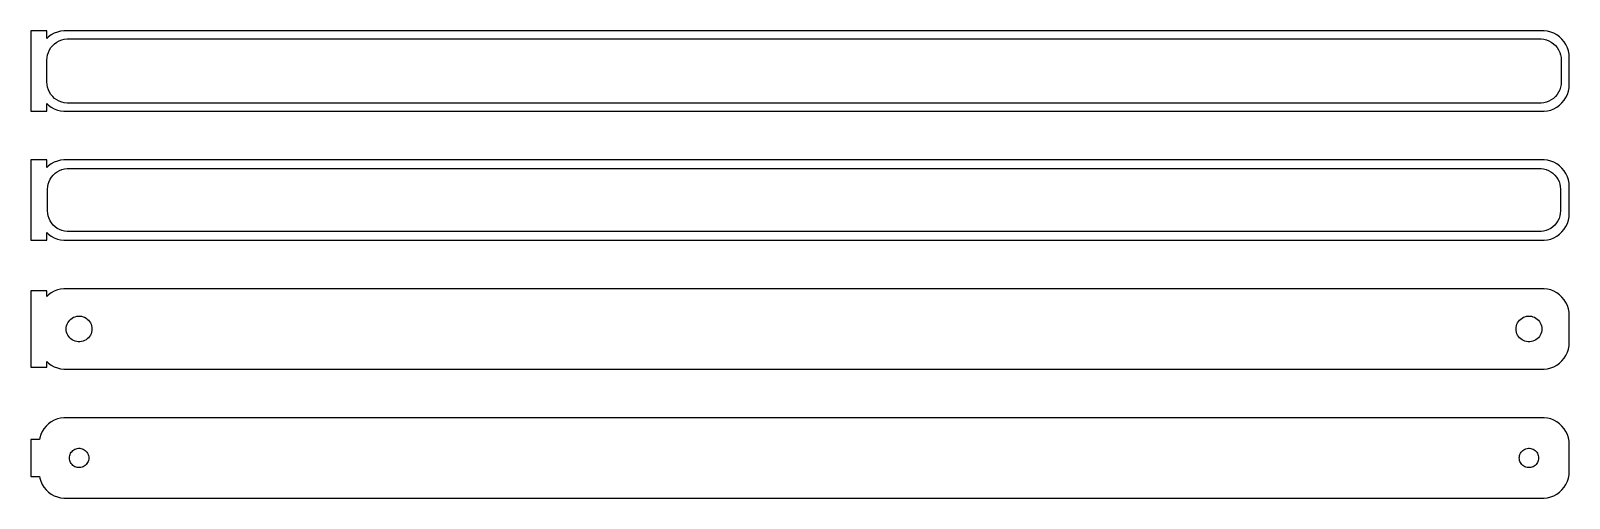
# Model space of a CAD drawing. Header units: metres. Extents: x -144 to 142, y 65 to 151.
import ezdxf

# ---------------------------------------------------------------- set-up
doc = ezdxf.new("R2010")
doc.units = ezdxf.units.M

msp = doc.modelspace()

# ---------------------------------------------------------------- linework, layer by layer
for p, q in [((-141, 151.49), (-144, 151.49)), ((-144, 151.49), (-144, 136.51)), ((-141, 150.059), (-141, 151.49)), ((-140.687, 150.353), (-141, 150.059)), ((-140.179, 150.722), (-140.687, 150.353)), ((-139.629, 151.024), (-140.179, 150.722)), ((-139.916, 148.738), (-139.55, 149.082)), ((-139.045, 151.255), (-139.629, 151.024)), ((-139.55, 149.082), (-139.143, 149.377)), ((-139.143, 149.377), (-138.703, 149.619)), ((-138.437, 151.411), (-139.045, 151.255)), ((-138.703, 149.619), (-138.236, 149.804)), ((-137.814, 151.49), (-138.437, 151.411)), ((-138.236, 149.804), (-137.75, 149.929)), ((137.814, 151.49), (-137.814, 151.49)), ((-137.75, 149.929), (-137.251, 149.992)), ((-137.251, 149.992), (137.251, 149.992)), ((137.251, 149.992), (137.75, 149.929)), ((137.75, 149.929), (138.236, 149.804)), ((138.437, 151.411), (137.814, 151.49)), ((138.236, 149.804), (138.703, 149.619)), ((139.045, 151.255), (138.437, 151.411)), ((138.703, 149.619), (139.143, 149.377)), ((139.629, 151.024), (139.045, 151.255)), ((139.143, 149.377), (139.55, 149.082)), ((139.55, 149.082), (139.916, 148.738)), ((140.179, 150.722), (139.629, 151.024)), ((140.687, 150.353), (140.179, 150.722)), ((141.145, 149.923), (140.687, 150.353)), ((141.545, 149.439), (141.145, 149.923)), ((141.882, 148.909), (141.545, 149.439)), ((-141, 146), (-140.968, 146.501)), ((-140.968, 146.501), (-140.874, 146.995)), ((-140.874, 146.995), (-140.719, 147.472)), ((-140.719, 147.472), (-140.505, 147.927)), ((-140.505, 147.927), (-140.236, 148.351)), ((-140.236, 148.351), (-139.916, 148.738)), ((139.916, 148.738), (140.236, 148.351)), ((140.236, 148.351), (140.505, 147.927)), ((140.505, 147.927), (140.719, 147.472)), ((140.719, 147.472), (140.874, 146.995)), ((140.874, 146.995), (140.968, 146.501)), ((140.968, 146.501), (141, 146)), ((142.149, 148.341), (141.882, 148.909)), ((142.343, 147.743), (142.149, 148.341)), ((142.461, 147.127), (142.343, 147.743)), ((142.5, 146.5), (142.461, 147.127)), ((142.5, 141.5), (142.5, 146.5)), ((-141, 142), (-141, 146)), ((141, 146), (141, 142)), ((-140.968, 141.499), (-141, 142)), ((-140.874, 141.005), (-140.968, 141.499)), ((-140.719, 140.528), (-140.874, 141.005)), ((-140.505, 140.073), (-140.719, 140.528)), ((140.719, 140.528), (140.505, 140.073)), ((140.874, 141.005), (140.719, 140.528)), ((140.968, 141.499), (140.874, 141.005)), ((141, 142), (140.968, 141.499)), ((142.343, 140.257), (142.461, 140.873)), ((142.461, 140.873), (142.5, 141.5)), ((-141, 137.941), (-140.687, 137.647)), ((-141, 136.51), (-141, 137.941)), ((-140.687, 137.647), (-140.179, 137.278)), ((-140.236, 139.649), (-140.505, 140.073)), ((-139.916, 139.262), (-140.236, 139.649)), ((-139.55, 138.918), (-139.916, 139.262)), ((-139.143, 138.623), (-139.55, 138.918)), ((-138.703, 138.381), (-139.143, 138.623)), ((-138.236, 138.196), (-138.703, 138.381)), ((-137.75, 138.071), (-138.236, 138.196)), ((-137.251, 138.008), (-137.75, 138.071)), ((137.251, 138.008), (-137.251, 138.008)), ((137.75, 138.071), (137.251, 138.008)), ((138.236, 138.196), (137.75, 138.071)), ((138.703, 138.381), (138.236, 138.196)), ((139.143, 138.623), (138.703, 138.381)), ((139.55, 138.918), (139.143, 138.623)), ((139.916, 139.262), (139.55, 138.918)), ((140.236, 139.649), (139.916, 139.262)), ((140.179, 137.278), (140.687, 137.647)), ((140.505, 140.073), (140.236, 139.649)), ((140.687, 137.647), (141.145, 138.077)), ((141.145, 138.077), (141.545, 138.561)), ((141.545, 138.561), (141.882, 139.091)), ((141.882, 139.091), (142.149, 139.659)), ((142.149, 139.659), (142.343, 140.257)), ((-144, 136.51), (-141, 136.51)), ((-140.179, 137.278), (-139.629, 136.976)), ((-139.629, 136.976), (-139.045, 136.745)), ((-139.045, 136.745), (-138.437, 136.589)), ((-138.437, 136.589), (-137.814, 136.51)), ((-137.814, 136.51), (137.814, 136.51)), ((137.814, 136.51), (138.437, 136.589)), ((138.437, 136.589), (139.045, 136.745)), ((139.045, 136.745), (139.629, 136.976)), ((139.629, 136.976), (140.179, 137.278)), ((-141, 127.49), (-144, 127.49)), ((-144, 127.49), (-144, 112.51)), ((-141, 126.059), (-141, 127.49)), ((-140.687, 126.353), (-141, 126.059)), ((-140.179, 126.722), (-140.687, 126.353)), ((-139.629, 127.024), (-140.179, 126.722)), ((-139.045, 127.255), (-139.629, 127.024)), ((-138.437, 127.411), (-139.045, 127.255)), ((-137.814, 127.49), (-138.437, 127.411)), ((137.814, 127.49), (-137.814, 127.49)), ((138.437, 127.411), (137.814, 127.49)), ((139.045, 127.255), (138.437, 127.411)), ((139.629, 127.024), (139.045, 127.255)), ((140.179, 126.722), (139.629, 127.024)), ((140.687, 126.353), (140.179, 126.722)), ((141.145, 125.923), (140.687, 126.353)), ((-140.751, 122.963), (-140.601, 123.426)), ((-140.601, 123.426), (-140.394, 123.866)), ((-140.394, 123.866), (-140.133, 124.276)), ((-140.133, 124.276), (-139.823, 124.651)), ((-139.823, 124.651), (-139.469, 124.984)), ((-139.469, 124.984), (-139.075, 125.27)), ((-139.075, 125.27), (-138.649, 125.504)), ((-138.649, 125.504), (-138.197, 125.683)), ((-138.197, 125.683), (-137.726, 125.804)), ((-137.726, 125.804), (-137.243, 125.865)), ((-137.243, 125.865), (137.243, 125.865)), ((137.243, 125.865), (137.726, 125.804)), ((137.726, 125.804), (138.197, 125.683)), ((138.197, 125.683), (138.649, 125.504)), ((138.649, 125.504), (139.075, 125.27)), ((139.075, 125.27), (139.469, 124.984)), ((139.469, 124.984), (139.823, 124.651)), ((139.823, 124.651), (140.133, 124.276)), ((140.133, 124.276), (140.394, 123.866)), ((140.394, 123.866), (140.601, 123.426)), ((140.601, 123.426), (140.751, 122.963)), ((141.545, 125.439), (141.145, 125.923)), ((141.882, 124.909), (141.545, 125.439)), ((142.149, 124.341), (141.882, 124.909)), ((142.343, 123.743), (142.149, 124.341)), ((142.461, 123.127), (142.343, 123.743)), ((-140.873, 122), (-140.842, 122.485)), ((-140.873, 118), (-140.873, 122)), ((-140.842, 122.485), (-140.751, 122.963)), ((140.751, 122.963), (140.842, 122.485)), ((140.842, 122.485), (140.873, 122)), ((140.873, 122), (140.873, 118)), ((142.5, 122.5), (142.461, 123.127)), ((142.5, 117.5), (142.5, 122.5)), ((-140.842, 117.515), (-140.873, 118)), ((-140.751, 117.037), (-140.842, 117.515)), ((140.842, 117.515), (140.751, 117.037)), ((140.873, 118), (140.842, 117.515)), ((142.461, 116.873), (142.5, 117.5)), ((-140.601, 116.574), (-140.751, 117.037)), ((-140.394, 116.134), (-140.601, 116.574)), ((-140.133, 115.724), (-140.394, 116.134)), ((-139.823, 115.349), (-140.133, 115.724)), ((-139.469, 115.016), (-139.823, 115.349)), ((-139.075, 114.73), (-139.469, 115.016)), ((-138.649, 114.496), (-139.075, 114.73)), ((139.075, 114.73), (138.649, 114.496)), ((139.469, 115.016), (139.075, 114.73)), ((139.823, 115.349), (139.469, 115.016)), ((140.133, 115.724), (139.823, 115.349)), ((140.394, 116.134), (140.133, 115.724)), ((140.601, 116.574), (140.394, 116.134)), ((140.751, 117.037), (140.601, 116.574)), ((141.545, 114.561), (141.882, 115.091)), ((141.882, 115.091), (142.149, 115.659)), ((142.149, 115.659), (142.343, 116.257)), ((142.343, 116.257), (142.461, 116.873)), ((-144, 112.51), (-141, 112.51)), ((-141, 113.941), (-140.687, 113.647)), ((-141, 112.51), (-141, 113.941)), ((-140.687, 113.647), (-140.179, 113.278)), ((-140.179, 113.278), (-139.629, 112.976)), ((-139.629, 112.976), (-139.045, 112.745)), ((-139.045, 112.745), (-138.437, 112.589)), ((-138.197, 114.317), (-138.649, 114.496)), ((-138.437, 112.589), (-137.814, 112.51)), ((-137.726, 114.196), (-138.197, 114.317)), ((-137.814, 112.51), (137.814, 112.51)), ((-137.243, 114.135), (-137.726, 114.196)), ((137.243, 114.135), (-137.243, 114.135)), ((137.726, 114.196), (137.243, 114.135)), ((138.197, 114.317), (137.726, 114.196)), ((137.814, 112.51), (138.437, 112.589)), ((138.649, 114.496), (138.197, 114.317)), ((138.437, 112.589), (139.045, 112.745)), ((139.045, 112.745), (139.629, 112.976)), ((139.629, 112.976), (140.179, 113.278)), ((140.179, 113.278), (140.687, 113.647)), ((140.687, 113.647), (141.145, 114.077)), ((141.145, 114.077), (141.545, 114.561)), ((-139.045, 103.255), (-139.629, 103.024)), ((-138.437, 103.411), (-139.045, 103.255)), ((-137.814, 103.49), (-138.437, 103.411)), ((137.814, 103.49), (-137.814, 103.49)), ((138.437, 103.411), (137.814, 103.49)), ((139.045, 103.255), (138.437, 103.411)), ((139.629, 103.024), (139.045, 103.255)), ((-141, 103.115), (-144, 103.115)), ((-144, 103.115), (-144, 88.8852)), ((-141, 102.059), (-141, 103.115)), ((-140.687, 102.353), (-141, 102.059)), ((-140.179, 102.722), (-140.687, 102.353)), ((-139.629, 103.024), (-140.179, 102.722)), ((140.179, 102.722), (139.629, 103.024)), ((140.687, 102.353), (140.179, 102.722)), ((141.145, 101.923), (140.687, 102.353)), ((141.545, 101.439), (141.145, 101.923)), ((141.882, 100.909), (141.545, 101.439)), ((142.149, 100.341), (141.882, 100.909)), ((142.343, 99.7434), (142.149, 100.341)), ((-137.103, 97.1562), (-136.942, 97.4107)), ((-136.942, 97.4107), (-136.75, 97.6429)), ((-136.75, 97.6429), (-136.53, 97.8492)), ((-136.53, 97.8492), (-136.286, 98.0264)), ((-136.286, 98.0264), (-136.022, 98.1716)), ((-136.022, 98.1716), (-135.742, 98.2825)), ((-135.742, 98.2825), (-135.45, 98.3575)), ((-135.45, 98.3575), (-135.151, 98.3953)), ((-135.151, 98.3953), (-134.849, 98.3953)), ((-134.849, 98.3953), (-134.55, 98.3575)), ((-134.55, 98.3575), (-134.258, 98.2825)), ((-134.258, 98.2825), (-133.978, 98.1716)), ((-133.978, 98.1716), (-133.714, 98.0264)), ((-133.714, 98.0264), (-133.47, 97.8492)), ((-133.47, 97.8492), (-133.25, 97.6429)), ((-133.25, 97.6429), (-133.058, 97.4107)), ((-133.058, 97.4107), (-132.897, 97.1562)), ((132.897, 97.1562), (133.058, 97.4107)), ((133.058, 97.4107), (133.25, 97.6429)), ((133.25, 97.6429), (133.47, 97.8492)), ((133.47, 97.8492), (133.714, 98.0264)), ((133.714, 98.0264), (133.978, 98.1716)), ((133.978, 98.1716), (134.258, 98.2825)), ((134.258, 98.2825), (134.55, 98.3575)), ((134.55, 98.3575), (134.849, 98.3953)), ((134.849, 98.3953), (135.151, 98.3953)), ((135.151, 98.3953), (135.45, 98.3575)), ((135.45, 98.3575), (135.742, 98.2825)), ((135.742, 98.2825), (136.022, 98.1716)), ((136.022, 98.1716), (136.286, 98.0264)), ((136.286, 98.0264), (136.53, 97.8492)), ((136.53, 97.8492), (136.75, 97.6429)), ((136.75, 97.6429), (136.942, 97.4107)), ((136.942, 97.4107), (137.103, 97.1562)), ((142.461, 99.1267), (142.343, 99.7434)), ((142.5, 98.5), (142.461, 99.1267)), ((142.5, 93.5), (142.5, 98.5)), ((-137.4, 96), (-137.381, 96.3008)), ((-137.381, 95.6992), (-137.4, 96)), ((-137.381, 96.3008), (-137.325, 96.5968)), ((-137.325, 95.4032), (-137.381, 95.6992)), ((-137.325, 96.5968), (-137.231, 96.8835)), ((-137.231, 95.1165), (-137.325, 95.4032)), ((-137.231, 96.8835), (-137.103, 97.1562)), ((-137.103, 94.8438), (-137.231, 95.1165)), ((-136.942, 94.5893), (-137.103, 94.8438)), ((-136.75, 94.3571), (-136.942, 94.5893)), ((-133.058, 94.5893), (-133.25, 94.3571)), ((-132.897, 94.8438), (-133.058, 94.5893)), ((-132.897, 97.1562), (-132.769, 96.8835)), ((-132.769, 95.1165), (-132.897, 94.8438)), ((-132.769, 96.8835), (-132.675, 96.5968)), ((-132.675, 95.4032), (-132.769, 95.1165)), ((-132.675, 96.5968), (-132.619, 96.3008)), ((-132.619, 95.6992), (-132.675, 95.4032)), ((-132.619, 96.3008), (-132.6, 96)), ((-132.6, 96), (-132.619, 95.6992)), ((132.6, 96), (132.619, 96.3008)), ((132.619, 95.6992), (132.6, 96)), ((132.619, 96.3008), (132.675, 96.5968)), ((132.675, 95.4032), (132.619, 95.6992)), ((132.675, 96.5968), (132.769, 96.8835)), ((132.769, 95.1165), (132.675, 95.4032)), ((132.769, 96.8835), (132.897, 97.1562)), ((132.897, 94.8438), (132.769, 95.1165)), ((133.058, 94.5893), (132.897, 94.8438)), ((133.25, 94.3571), (133.058, 94.5893)), ((136.942, 94.5893), (136.75, 94.3571)), ((137.103, 94.8438), (136.942, 94.5893)), ((137.103, 97.1562), (137.231, 96.8835)), ((137.231, 95.1165), (137.103, 94.8438)), ((137.231, 96.8835), (137.325, 96.5968)), ((137.325, 95.4032), (137.231, 95.1165)), ((137.325, 96.5968), (137.381, 96.3008)), ((137.381, 95.6992), (137.325, 95.4032)), ((137.381, 96.3008), (137.4, 96)), ((137.4, 96), (137.381, 95.6992)), ((-136.53, 94.1508), (-136.75, 94.3571)), ((-136.286, 93.9736), (-136.53, 94.1508)), ((-136.022, 93.8284), (-136.286, 93.9736)), ((-135.742, 93.7175), (-136.022, 93.8284)), ((-135.45, 93.6425), (-135.742, 93.7175)), ((-135.151, 93.6047), (-135.45, 93.6425)), ((-134.849, 93.6047), (-135.151, 93.6047)), ((-134.55, 93.6425), (-134.849, 93.6047)), ((-134.258, 93.7175), (-134.55, 93.6425)), ((-133.978, 93.8284), (-134.258, 93.7175)), ((-133.714, 93.9736), (-133.978, 93.8284)), ((-133.47, 94.1508), (-133.714, 93.9736)), ((-133.25, 94.3571), (-133.47, 94.1508)), ((133.47, 94.1508), (133.25, 94.3571)), ((133.714, 93.9736), (133.47, 94.1508)), ((133.978, 93.8284), (133.714, 93.9736)), ((134.258, 93.7175), (133.978, 93.8284)), ((134.55, 93.6425), (134.258, 93.7175)), ((134.849, 93.6047), (134.55, 93.6425)), ((135.151, 93.6047), (134.849, 93.6047)), ((135.45, 93.6425), (135.151, 93.6047)), ((135.742, 93.7175), (135.45, 93.6425)), ((136.022, 93.8284), (135.742, 93.7175)), ((136.286, 93.9736), (136.022, 93.8284)), ((136.53, 94.1508), (136.286, 93.9736)), ((136.75, 94.3571), (136.53, 94.1508)), ((142.149, 91.6594), (142.343, 92.2566)), ((142.343, 92.2566), (142.461, 92.8733)), ((142.461, 92.8733), (142.5, 93.5)), ((-144, 88.8852), (-141, 88.8852)), ((-141, 88.8852), (-141, 89.9413)), ((-141, 89.9413), (-140.687, 89.6474)), ((-140.687, 89.6474), (-140.179, 89.2784)), ((-140.179, 89.2784), (-139.629, 88.9759)), ((-139.629, 88.9759), (-139.045, 88.7447)), ((139.045, 88.7447), (139.629, 88.9759)), ((139.629, 88.9759), (140.179, 89.2784)), ((140.179, 89.2784), (140.687, 89.6474)), ((140.687, 89.6474), (141.145, 90.0773)), ((141.145, 90.0773), (141.545, 90.5611)), ((141.545, 90.5611), (141.882, 91.0912)), ((141.882, 91.0912), (142.149, 91.6594)), ((-139.045, 88.7447), (-138.437, 88.5886)), ((-138.437, 88.5886), (-137.814, 88.5099)), ((-137.814, 88.5099), (137.814, 88.5099)), ((137.814, 88.5099), (138.437, 88.5886)), ((138.437, 88.5886), (139.045, 88.7447)), ((-141.545, 77.4389), (-141.882, 76.9088)), ((-141.145, 77.9227), (-141.545, 77.4389)), ((-140.687, 78.3526), (-141.145, 77.9227)), ((-140.179, 78.7216), (-140.687, 78.3526)), ((-139.629, 79.0241), (-140.179, 78.7216)), ((-139.045, 79.2553), (-139.629, 79.0241)), ((-138.437, 79.4114), (-139.045, 79.2553)), ((-137.814, 79.4901), (-138.437, 79.4114)), ((137.814, 79.4901), (-137.814, 79.4901)), ((138.437, 79.4114), (137.814, 79.4901)), ((139.045, 79.2553), (138.437, 79.4114)), ((139.629, 79.0241), (139.045, 79.2553)), ((140.179, 78.7216), (139.629, 79.0241)), ((140.687, 78.3526), (140.179, 78.7216)), ((141.145, 77.9227), (140.687, 78.3526)), ((141.545, 77.4389), (141.145, 77.9227)), ((141.882, 76.9088), (141.545, 77.4389)), ((-142.4, 75.4442), (-144, 75.4442)), ((-144, 75.4442), (-144, 68.5558)), ((-142.343, 75.7434), (-142.4, 75.4442)), ((-142.149, 76.3406), (-142.343, 75.7434)), ((-141.882, 76.9088), (-142.149, 76.3406)), ((142.149, 76.3406), (141.882, 76.9088)), ((142.343, 75.7434), (142.149, 76.3406)), ((142.461, 75.1267), (142.343, 75.7434)), ((142.5, 74.5), (142.461, 75.1267)), ((142.5, 69.5), (142.5, 74.5)), ((-136.8, 72), (-136.786, 72.2256)), ((-136.786, 71.7744), (-136.8, 72)), ((-136.786, 72.2256), (-136.743, 72.4476)), ((-136.743, 71.5524), (-136.786, 71.7744)), ((-136.743, 72.4476), (-136.674, 72.6626)), ((-136.674, 72.6626), (-136.577, 72.8671)), ((-136.577, 72.8671), (-136.456, 73.058)), ((-136.456, 73.058), (-136.312, 73.2322)), ((-136.312, 73.2322), (-136.147, 73.3869)), ((-136.147, 73.3869), (-135.964, 73.5198)), ((-135.964, 73.5198), (-135.766, 73.6287)), ((-135.766, 73.6287), (-135.556, 73.7119)), ((-135.556, 73.7119), (-135.337, 73.7681)), ((-135.337, 73.7681), (-135.113, 73.7964)), ((-135.113, 73.7964), (-134.887, 73.7964)), ((-134.887, 73.7964), (-134.663, 73.7681)), ((-134.663, 73.7681), (-134.444, 73.7119)), ((-134.444, 73.7119), (-134.234, 73.6287)), ((-134.234, 73.6287), (-134.036, 73.5198)), ((-134.036, 73.5198), (-133.853, 73.3869)), ((-133.853, 73.3869), (-133.688, 73.2322)), ((-133.688, 73.2322), (-133.544, 73.058)), ((-133.544, 73.058), (-133.423, 72.8671)), ((-133.423, 72.8671), (-133.326, 72.6626)), ((-133.326, 72.6626), (-133.257, 72.4476)), ((-133.257, 72.4476), (-133.214, 72.2256)), ((-133.214, 71.7744), (-133.257, 71.5524)), ((-133.214, 72.2256), (-133.2, 72)), ((-133.2, 72), (-133.214, 71.7744)), ((133.2, 72), (133.214, 72.2256)), ((133.214, 71.7744), (133.2, 72)), ((133.214, 72.2256), (133.257, 72.4476)), ((133.257, 71.5524), (133.214, 71.7744)), ((133.257, 72.4476), (133.326, 72.6626)), ((133.326, 72.6626), (133.423, 72.8671)), ((133.423, 72.8671), (133.544, 73.058)), ((133.544, 73.058), (133.688, 73.2322)), ((133.688, 73.2322), (133.853, 73.3869)), ((133.853, 73.3869), (134.036, 73.5198)), ((134.036, 73.5198), (134.234, 73.6287)), ((134.234, 73.6287), (134.444, 73.7119)), ((134.444, 73.7119), (134.663, 73.7681)), ((134.663, 73.7681), (134.887, 73.7964)), ((134.887, 73.7964), (135.113, 73.7964)), ((135.113, 73.7964), (135.337, 73.7681)), ((135.337, 73.7681), (135.556, 73.7119)), ((135.556, 73.7119), (135.766, 73.6287)), ((135.766, 73.6287), (135.964, 73.5198)), ((135.964, 73.5198), (136.147, 73.3869)), ((136.147, 73.3869), (136.312, 73.2322)), ((136.312, 73.2322), (136.456, 73.058)), ((136.456, 73.058), (136.577, 72.8671)), ((136.577, 72.8671), (136.674, 72.6626)), ((136.674, 72.6626), (136.743, 72.4476)), ((136.743, 72.4476), (136.786, 72.2256)), ((136.786, 71.7744), (136.743, 71.5524)), ((136.786, 72.2256), (136.8, 72)), ((136.8, 72), (136.786, 71.7744)), ((-136.674, 71.3374), (-136.743, 71.5524)), ((-136.577, 71.1329), (-136.674, 71.3374)), ((-136.456, 70.942), (-136.577, 71.1329)), ((-136.312, 70.7678), (-136.456, 70.942)), ((-136.147, 70.6131), (-136.312, 70.7678)), ((-135.964, 70.4802), (-136.147, 70.6131)), ((-135.766, 70.3713), (-135.964, 70.4802)), ((-135.556, 70.2881), (-135.766, 70.3713)), ((-135.337, 70.2319), (-135.556, 70.2881)), ((-135.113, 70.2036), (-135.337, 70.2319)), ((-134.887, 70.2036), (-135.113, 70.2036)), ((-134.663, 70.2319), (-134.887, 70.2036)), ((-134.444, 70.2881), (-134.663, 70.2319)), ((-134.234, 70.3713), (-134.444, 70.2881)), ((-134.036, 70.4802), (-134.234, 70.3713)), ((-133.853, 70.6131), (-134.036, 70.4802)), ((-133.688, 70.7678), (-133.853, 70.6131)), ((-133.544, 70.942), (-133.688, 70.7678)), ((-133.423, 71.1329), (-133.544, 70.942)), ((-133.326, 71.3374), (-133.423, 71.1329)), ((-133.257, 71.5524), (-133.326, 71.3374)), ((133.326, 71.3374), (133.257, 71.5524)), ((133.423, 71.1329), (133.326, 71.3374)), ((133.544, 70.942), (133.423, 71.1329)), ((133.688, 70.7678), (133.544, 70.942)), ((133.853, 70.6131), (133.688, 70.7678)), ((134.036, 70.4802), (133.853, 70.6131)), ((134.234, 70.3713), (134.036, 70.4802)), ((134.444, 70.2881), (134.234, 70.3713)), ((134.663, 70.2319), (134.444, 70.2881)), ((134.887, 70.2036), (134.663, 70.2319)), ((135.113, 70.2036), (134.887, 70.2036)), ((135.337, 70.2319), (135.113, 70.2036)), ((135.556, 70.2881), (135.337, 70.2319)), ((135.766, 70.3713), (135.556, 70.2881)), ((135.964, 70.4802), (135.766, 70.3713)), ((136.147, 70.6131), (135.964, 70.4802)), ((136.312, 70.7678), (136.147, 70.6131)), ((136.456, 70.942), (136.312, 70.7678)), ((136.577, 71.1329), (136.456, 70.942)), ((136.674, 71.3374), (136.577, 71.1329)), ((136.743, 71.5524), (136.674, 71.3374)), ((142.343, 68.2566), (142.461, 68.8733)), ((142.461, 68.8733), (142.5, 69.5)), ((-144, 68.5558), (-142.4, 68.5558)), ((-142.4, 68.5558), (-142.343, 68.2566)), ((-142.343, 68.2566), (-142.149, 67.6594)), ((-142.149, 67.6594), (-141.882, 67.0912)), ((-141.882, 67.0912), (-141.545, 66.5611)), ((-141.545, 66.5611), (-141.145, 66.0773)), ((-141.145, 66.0773), (-140.687, 65.6474)), ((140.687, 65.6474), (141.145, 66.0773)), ((141.145, 66.0773), (141.545, 66.5611)), ((141.545, 66.5611), (141.882, 67.0912)), ((141.882, 67.0912), (142.149, 67.6594)), ((142.149, 67.6594), (142.343, 68.2566)), ((-140.687, 65.6474), (-140.179, 65.2784)), ((-140.179, 65.2784), (-139.629, 64.9759)), ((-139.629, 64.9759), (-139.045, 64.7447)), ((-139.045, 64.7447), (-138.437, 64.5886)), ((-138.437, 64.5886), (-137.814, 64.5099)), ((-137.814, 64.5099), (137.814, 64.5099)), ((137.814, 64.5099), (138.437, 64.5886)), ((138.437, 64.5886), (139.045, 64.7447)), ((139.045, 64.7447), (139.629, 64.9759)), ((139.629, 64.9759), (140.179, 65.2784)), ((140.179, 65.2784), (140.687, 65.6474))]:
    msp.add_line(p, q)

doc.saveas('drawing.dxf')
